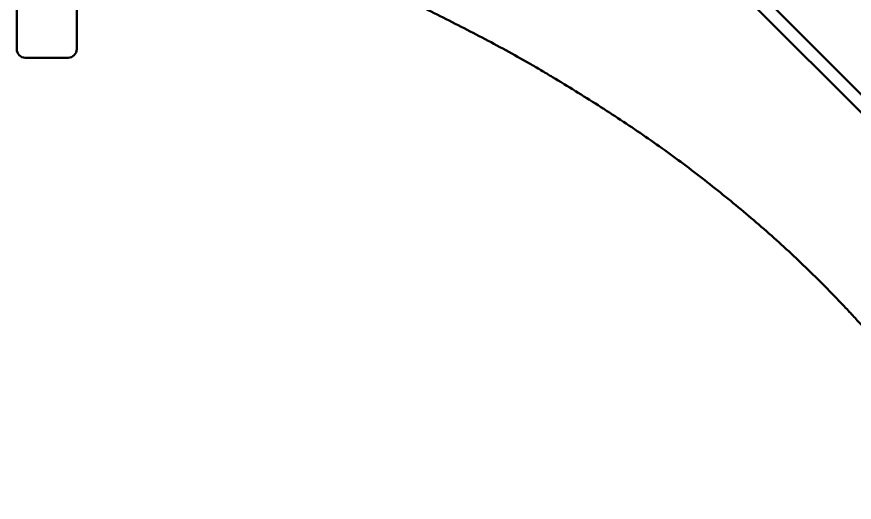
# Model space of a CAD drawing. Header units: millimetres. Extents: x 36 to 3196, y 27 to 5967.
# Drawn here: x 1847.9 to 2141.2, y 2180.6 to 2350.6 of the extents above; entities that cross this region are included whole.
import ezdxf

# ---------------------------------------------------------------- set-up
doc = ezdxf.new("R2010")
doc.units = ezdxf.units.MM
doc.layers.add('외형선(ISO)', color=7, linetype='Continuous', lineweight=50)

msp = doc.modelspace()

# ---------------------------------------------------------------- linework, layer by layer
at = {"layer": '외형선(ISO)'}
for p, q in [((2015.2863, 2451.6445), (2157.3402, 2309.5906)), ((2181.5029, 2279.0646), (2021.6036, 2438.9639)), ((1847.8917, 2339.2438), (1847.8917, 2355.2438)), ((1868.8917, 2339.2438), (1868.8917, 2355.2438)), ((1865.8917, 2336.2438), (1850.8917, 2336.2438))]:
    msp.add_line(p, q, dxfattribs=at)
for centre, start, end in [((1850.8917, 2339.2438), 180, 270), ((1865.8917, 2339.2438), 270, 0)]:
    msp.add_arc(centre, 3, start, end, dxfattribs=at)
msp.add_open_spline([(2188.7822, 2180.6169), (2185.6231, 2186.0825), (2179.0405, 2196.8205), (2168.3837, 2212.3553), (2158.8512, 2224.8239), (2150.8399, 2234.518), (2145.6744, 2240.4589), (2141.444, 2245.1447), (2137.1625, 2249.7701), (2131.7203, 2255.4355), (2125.045, 2262.0511), (2118.2305, 2268.4899), (2111.2822, 2274.7588), (2104.2086, 2280.8687), (2097.0233, 2286.8368), (2087.2986, 2294.6111), (2077.3462, 2302.0965), (2067.1476, 2309.2693), (2059.3766, 2314.4939), (2051.5014, 2319.5864), (2043.5404, 2324.5699), (2036.8531, 2328.6555), (2031.4642, 2331.874), (2026.0335, 2335.0406), (2019.1743, 2338.8701), (2010.8474, 2343.2924), (2002.4765, 2347.6213), (1994.0693, 2351.8751), (1985.6143, 2356.0295), (1974.5982, 2361.2447), (1966.3242, 2364.9167), (1960.8697, 2367.2062)], degree=3, knots=[0, 0, 0, 0, 0.018830071, 0.037660141, 0.056490212, 0.065905248, 0.075320283, 0.080027801, 0.084735318, 0.094150354, 0.103565389, 0.112980424, 0.12239546, 0.131810495, 0.14122553, 0.150640566, 0.169470636, 0.178885672, 0.188300707, 0.197715743, 0.207130778, 0.216545813, 0.221253331, 0.225960849, 0.235375884, 0.244790919, 0.254205955, 0.26362099, 0.273036025, 0.282451061, 0.300164989, 0.300164989, 0.300164989, 0.300164989], dxfattribs=at)

doc.saveas('drawing.dxf')
